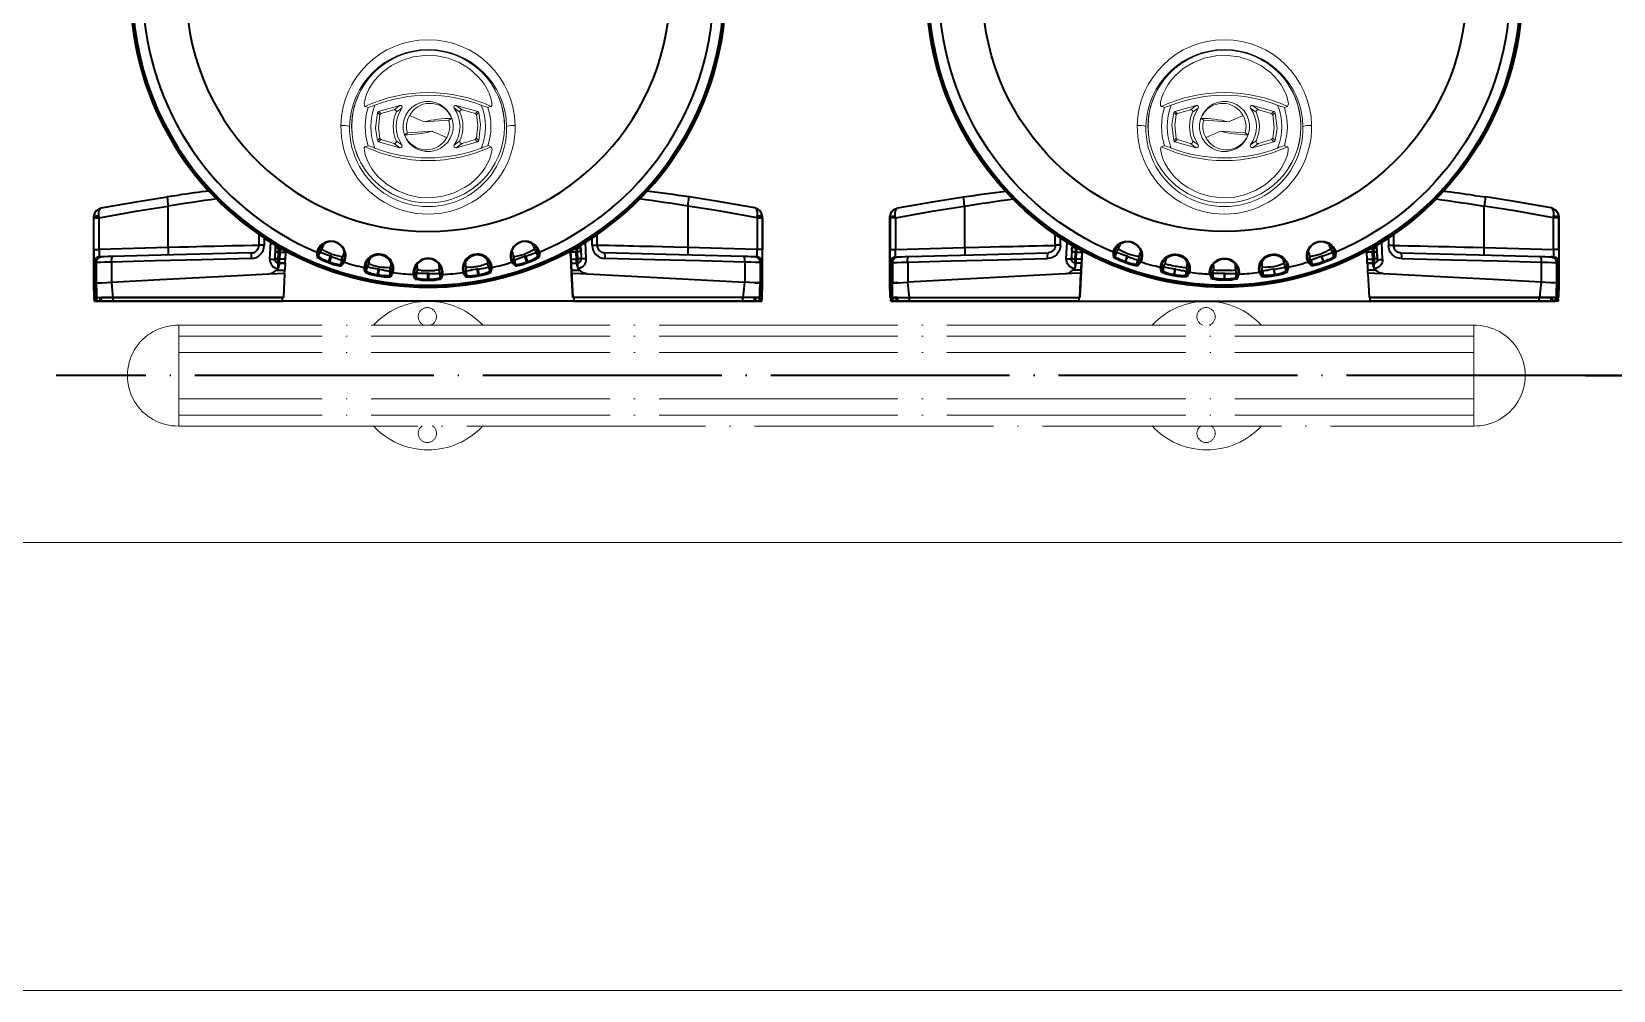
# Model space of a CAD drawing. Header units: centimetres. Extents: x 405464 to 563355, y 50011 to 66875.
# Drawn here: x 521790.5 to 521922.9, y 50734.5 to 50814.8 of the extents above; entities that cross this region are included whole.
import ezdxf

# ---------------------------------------------------------------- set-up
doc = ezdxf.new("R2010")
doc.units = ezdxf.units.CM
doc.linetypes.add('EKSEN-3', pattern=[24, 20, -2, 0, -2])
for name, color, linetype, lineweight in [('0-KRCN- KAPAMA YERLERİ MİMARİ', 3, 'Continuous', 20), ('0-KRCN-SHT-HİDROFOR', 171, 'Continuous', 35), ('0-KRCN-SHT-PROSES-BORU', 1, '0-Y_LINE', 40), ('0-yerine', 8, 'Continuous', 9)]:
    doc.layers.add(name, color=color, linetype=linetype, lineweight=lineweight)
doc.styles.add('BORU', font='AGENCYR.TTF')
doc.linetypes.add('0-Y_LINE', pattern='A,100,-0.5,["Y",BORU,S=9,R=0,X=0,Y=-4.5],-5', length=105.5)

# ---------------------------------------------------------------- blocks, each defined once
blk = doc.blocks.new('G$CE20AE63A')
at = {"layer": '0-KRCN-SHT-HİDROFOR', "color": 120, "lineweight": 20}
for p, q in [((-2.94, 20.5), (-5.18, 19.88)), ((-3.56, 20.05), (-4.93, 19.64)), ((-3.33, 19.78), (-2.74, 20.2)), ((3.33, 19.78), (2.75, 20.2)), ((5.19, 19.88), (2.95, 20.5)), ((-1.95, 19.43), (-0.41, 18.78)), ((-0.41, 18.78), (2.16, 18.95)), ((2.48, 19.15), (2.28, 19.53)), ((-5.18, 16.7), (-2.94, 16.07)), ((-4.93, 16.93), (-3.56, 16.53)), ((-3.33, 16.8), (-2.74, 16.38)), ((-2.28, 17.04), (-2.47, 17.42)), ((-2.16, 17.62), (0.42, 17.8)), ((0.42, 17.8), (0.47, 17.77)), ((0.47, 17.77), (1.95, 17.14)), ((3.33, 16.8), (2.75, 16.38)), ((2.95, 16.07), (5.19, 16.7)), ((3.56, 16.53), (4.93, 16.93))]:
    blk.add_line(p, q, dxfattribs=at)
at = {"layer": '0-KRCN-SHT-HİDROFOR'}
for p, q in [((-26.13, 11.09), (-27.3, 10.92)), ((-27.3, 10.94), (-27.3, 10.9)), ((-27.18, 5.63), (-27.18, 9.97)), ((27.19, 9.97), (27.19, 5.63)), ((27.3, 10.9), (27.3, 10.94)), ((-35, 8.8), (-35, 1.9)), ((-34.99, 5.44), (-34.99, 8.73)), ((-34.48, 9.66), (-34.19, 9.77)), ((-34.42, 5.44), (-34.42, 8.73)), ((34.49, 9.66), (34.19, 9.77)), ((34.42, 8.73), (34.42, 5.44)), ((34.99, 8.73), (34.99, 5.44)), ((35, 1.9), (35, 8.8)), ((-17.7, 6.98), (-17.7, 5.86)), ((-17.7, 6.98), (-17.7, 5.86)), ((-17.16, 6.62), (-17.16, 5.86)), ((17.16, 5.86), (17.16, 6.62)), ((17.7, 5.86), (17.7, 6.98)), ((-27.18, 5.63), (-34.42, 5.44)), ((-17.7, 5.86), (-17.7, 5.86)), ((-16.55, 4.38), (-16.46, 6.2)), ((-16.02, 4.35), (-15.94, 5.76)), ((-16.01, 4.58), (-15.97, 5.32)), ((-15.7, 4.41), (-15.66, 5.14)), ((-15.66, 5.14), (-15.48, 5.14)), ((-15.46, 5.53), (-15.63, 5.54)), ((-15.63, 5.54), (-15.63, 5.54)), ((-15.63, 5.54), (-15.46, 5.53)), ((-15.52, 4.41), (-15.48, 5.14)), ((-15.48, 5.14), (-14.89, 5.14)), ((-15.38, 5.53), (-15.46, 5.53)), ((-15.46, 5.53), (-15.46, 5.53)), ((-15.38, 5.53), (-15.46, 5.53)), ((-14.93, 4.41), (-14.89, 5.14)), ((-14.89, 5.14), (-14.89, 5.28)), ((-11.49, 5.19), (-11.31, 5.12)), ((-11.47, 4.69), (-11.31, 5.12)), ((-11.1, 5.52), (-11.11, 5.48)), ((-11.11, 5.48), (-11.11, 5.47)), ((-11.08, 5.57), (-11.1, 5.52)), ((-11.07, 5.61), (-11.08, 5.57)), ((-11.04, 5.67), (-11.07, 5.61)), ((-11.04, 5.67), (-11.02, 5.72)), ((-11, 5.76), (-11.02, 5.72)), ((-11, 5.76), (-10.97, 5.82)), ((-10.96, 5.85), (-10.97, 5.82)), ((-10.94, 5.89), (-10.96, 5.85)), ((-10.92, 5.91), (-10.94, 5.89)), ((-8.85, 4.98), (-8.86, 4.93)), ((-8.83, 5.04), (-8.85, 4.98)), ((-8.82, 5.12), (-8.83, 5.07)), ((-8.83, 5.07), (-8.83, 5.04)), ((-8.81, 5.14), (-8.82, 5.12)), ((8.82, 5.14), (8.82, 5.12)), ((8.82, 5.12), (8.83, 5.07)), ((8.83, 5.07), (8.83, 5.04)), ((8.85, 4.98), (8.83, 5.04)), ((8.85, 4.98), (8.86, 4.93)), ((10.92, 5.91), (10.94, 5.89)), ((10.94, 5.89), (10.96, 5.85)), ((10.96, 5.85), (10.98, 5.82)), ((10.98, 5.82), (11, 5.76)), ((11, 5.76), (11.02, 5.72)), ((11.02, 5.72), (11.05, 5.67)), ((11.05, 5.67), (11.07, 5.61)), ((11.07, 5.61), (11.08, 5.57)), ((11.08, 5.57), (11.1, 5.52)), ((11.1, 5.52), (11.11, 5.48)), ((11.11, 5.48), (11.11, 5.47)), ((11.5, 5.19), (11.31, 5.12)), ((11.31, 5.12), (11.47, 4.69)), ((14.9, 5.14), (14.89, 5.29)), ((14.89, 5.26), (15.14, 0.39)), ((14.93, 4.41), (14.9, 5.14)), ((15.49, 5.14), (14.9, 5.14)), ((15.39, 5.53), (15.47, 5.53)), ((15.47, 5.53), (15.39, 5.53)), ((15.58, 5.54), (15.47, 5.53)), ((15.58, 5.54), (15.47, 5.53)), ((15.47, 5.53), (15.47, 5.53)), ((15.61, 5.14), (15.49, 5.14)), ((15.52, 4.41), (15.49, 5.14)), ((15.58, 5.54), (15.58, 5.54)), ((15.61, 5.14), (15.65, 4.41)), ((15.82, 5.66), (15.82, 5.66)), ((15.97, 5.36), (16, 4.63)), ((16.55, 4.46), (16.46, 6.2)), ((34.42, 5.44), (27.19, 5.63)), ((-34.94, 4.07), (-34.94, 1.91)), ((-34.78, 4.1), (-34.78, 1.91)), ((-34.78, 4.07), (-34.78, 1.91)), ((-34.73, 4.07), (-34.73, 1.92)), ((-34.48, 4.64), (-34.52, 4.64)), ((-34.48, 4.63), (-34.36, 4.66)), ((-34.41, 4.66), (-34.41, 4.67)), ((-34.33, 4.66), (-34.41, 4.66)), ((-34.27, 4.65), (-34.32, 4.65)), ((-34.27, 4.64), (-34.16, 4.66)), ((-33.14, 4.1), (-33.14, 2)), ((-16.02, 4.35), (-16.02, 4.35)), ((-15.71, 4.02), (-15.54, 4.01)), ((-15.71, 4.02), (-15.71, 4.02)), ((-15.54, 4.01), (-15.71, 4.02)), ((-15.67, 3.5), (-15.71, 3.43)), ((-15.7, 4.41), (-15.52, 4.41)), ((-14.95, 4.01), (-15.54, 4.01)), ((-15.54, 4.01), (-15.54, 4.01)), ((-15.54, 4.01), (-15.54, 4.01)), ((-15.54, 4.01), (-14.95, 4.01)), ((-15.54, 3.98), (-15.54, 4.01)), ((-15.54, 4.01), (-15.54, 3.98)), ((-15.54, 3.98), (-15.54, 3.98)), ((-14.93, 4.41), (-15.52, 4.41)), ((-14.95, 4.01), (-14.95, 4.01)), ((-10.4, 4.17), (-10.2, 4.72)), ((-10.13, 4.69), (-10.33, 4.15)), ((-9.03, 4.29), (-9.18, 3.86)), ((-8.84, 4.22), (-9.03, 4.29)), ((-8.93, 4.73), (-8.95, 4.69)), ((-8.95, 4.69), (-8.95, 4.69)), ((-8.91, 4.78), (-8.93, 4.73)), ((-8.9, 4.82), (-8.91, 4.78)), ((-8.87, 4.88), (-8.9, 4.82)), ((-8.86, 4.93), (-8.87, 4.88)), ((-6.55, 3.61), (-6.36, 3.57)), ((-6.44, 3.12), (-6.36, 3.57)), ((-6.21, 4.05), (-6.22, 4)), ((-6.22, 4), (-6.22, 3.96)), ((-6.22, 3.96), (-6.22, 3.96)), ((-6.2, 4.1), (-6.21, 4.05)), ((-6.19, 4.16), (-6.2, 4.1)), ((-6.19, 4.16), (-6.18, 4.22)), ((-6.17, 4.26), (-6.18, 4.22)), ((-6.17, 4.26), (-6.15, 4.32)), ((-6.14, 4.35), (-6.15, 4.32)), ((-6.12, 4.4), (-6.14, 4.35)), ((-6.11, 4.42), (-6.12, 4.4)), ((-6.11, 4.42), (-6.09, 4.45)), ((-6.09, 4.45), (-5.98, 4.56)), ((-5.98, 4.56), (-5.75, 4.71)), ((-5.3, 2.8), (-5.2, 3.37)), ((-5.13, 3.36), (-5.23, 2.79)), ((-4.15, 4.43), (-3.98, 4.21)), ((-3.91, 4.07), (-3.98, 4.21)), ((-3.95, 3.6), (-3.96, 3.56)), ((-3.96, 3.56), (-3.96, 3.56)), ((-3.94, 3.65), (-3.95, 3.6)), ((-3.93, 3.7), (-3.94, 3.65)), ((-3.92, 3.76), (-3.93, 3.7)), ((-3.91, 3.82), (-3.92, 3.76)), ((-3.91, 4.07), (-3.91, 4.03)), ((-3.91, 4.03), (-3.9, 4)), ((-3.9, 3.93), (-3.91, 3.86)), ((-3.91, 3.86), (-3.91, 3.82)), ((-3.9, 4), (-3.9, 3.96)), ((-3.9, 3.96), (-3.9, 3.93)), ((-1.15, 3.62), (-1.14, 3.68)), ((-1.15, 3.62), (-1.15, 3.58)), ((-1.15, 3.52), (-1.15, 3.58)), ((-1.15, 3.52), (-1.15, 3.46)), ((-1.15, 3.46), (-1.15, 3.41)), ((-1.15, 3.41), (-1.15, 3.36)), ((-1.15, 3.36), (-1.15, 3.31)), ((-1.15, 3.31), (-1.15, 3.31)), ((-1.07, 3.28), (-1.15, 3.31)), ((-1.13, 3.71), (-1.14, 3.68)), ((-1.12, 3.79), (-1.13, 3.76)), ((-1.13, 3.76), (-1.13, 3.71)), ((1.15, 3.31), (1.07, 3.28)), ((1.12, 3.79), (1.13, 3.76)), ((1.13, 3.76), (1.14, 3.71)), ((1.14, 3.71), (1.14, 3.69)), ((1.14, 3.69), (1.15, 3.62)), ((1.15, 3.62), (1.15, 3.57)), ((1.15, 3.57), (1.16, 3.52)), ((1.16, 3.41), (1.15, 3.36)), ((1.15, 3.36), (1.15, 3.31)), ((1.15, 3.31), (1.15, 3.31)), ((1.16, 3.52), (1.16, 3.46)), ((1.16, 3.46), (1.16, 3.41)), ((3.91, 4.03), (3.92, 4.07)), ((3.91, 4.03), (3.91, 4)), ((3.91, 4), (3.91, 3.96)), ((3.91, 3.96), (3.91, 3.93)), ((3.91, 3.86), (3.91, 3.93)), ((3.91, 3.86), (3.91, 3.82)), ((3.92, 3.76), (3.91, 3.82)), ((3.92, 4.07), (3.98, 4.21)), ((3.92, 3.76), (3.93, 3.7)), ((3.93, 3.7), (3.94, 3.65)), ((3.94, 3.65), (3.95, 3.6)), ((3.95, 3.6), (3.96, 3.56)), ((3.96, 3.56), (3.96, 3.56)), ((4.04, 3.54), (3.96, 3.56)), ((3.98, 4.21), (4.15, 4.43)), ((5.23, 2.79), (5.13, 3.36)), ((5.2, 3.37), (5.3, 2.8)), ((5.75, 4.71), (5.98, 4.56)), ((6.09, 4.45), (5.98, 4.56)), ((6.09, 4.45), (6.12, 4.42)), ((6.12, 4.42), (6.13, 4.4)), ((6.13, 4.4), (6.14, 4.35)), ((6.14, 4.35), (6.15, 4.32)), ((6.15, 4.32), (6.17, 4.26)), ((6.22, 3.96), (6.16, 3.91)), ((6.17, 4.26), (6.18, 4.22)), ((6.18, 4.22), (6.2, 4.16)), ((6.2, 4.16), (6.21, 4.1)), ((6.21, 4.1), (6.21, 4.05)), ((6.21, 4.05), (6.22, 4)), ((6.22, 4), (6.22, 3.96)), ((6.22, 3.96), (6.22, 3.96)), ((6.55, 3.61), (6.36, 3.57)), ((6.36, 3.57), (6.44, 3.12)), ((8.84, 4.22), (9.03, 4.29)), ((8.88, 4.88), (8.86, 4.93)), ((8.88, 4.88), (8.9, 4.82)), ((8.9, 4.82), (8.92, 4.78)), ((8.92, 4.78), (8.94, 4.73)), ((8.94, 4.73), (8.95, 4.69)), ((8.95, 4.69), (8.95, 4.69)), ((9.19, 3.86), (9.03, 4.29)), ((10.33, 4.15), (10.14, 4.69)), ((10.2, 4.72), (10.4, 4.17)), ((14.93, 4.41), (15.52, 4.41)), ((14.95, 4.01), (14.95, 4.01)), ((14.95, 4.01), (15.54, 4.01)), ((14.95, 4.01), (15.54, 4.01)), ((15.65, 4.41), (15.52, 4.41)), ((15.66, 4.02), (15.54, 4.01)), ((15.54, 4.01), (15.66, 4.02)), ((15.54, 4.01), (15.54, 4.01)), ((15.54, 4.01), (15.55, 3.98)), ((15.66, 4.02), (15.66, 4.02)), ((15.9, 4.14), (15.9, 4.14)), ((16.01, 4.43), (16.01, 4.58)), ((33.14, 4.1), (33.14, 2)), ((34.32, 4.65), (34.27, 4.65)), ((34.41, 4.65), (34.33, 4.66)), ((34.42, 4.67), (34.41, 4.65)), ((34.52, 4.64), (34.48, 4.64)), ((34.73, 4.07), (34.78, 4.07)), ((34.74, 4.07), (34.74, 1.92)), ((34.78, 1.91), (34.78, 4.1)), ((34.78, 4.07), (34.78, 1.91)), ((34.94, 4.07), (34.94, 1.91)), ((-35, 1.9), (-34.96, 0.39)), ((-34.96, 1.9), (-34.94, 1.91)), ((-34.94, 1.91), (-34.78, 1.91)), ((-34.94, 1.91), (-34.94, 1.91)), ((-34.78, 1.91), (-34.72, 0)), ((-34.78, 1.91), (-34.78, 1.91)), ((-34.73, 1.92), (-34.73, 1.92)), ((-34.14, 1.95), (-34.13, 1.95)), ((-34.13, 1.95), (-34.13, 1.95)), ((-33.14, 2), (-33.14, 2)), ((-33.14, 2), (-33.14, 2)), ((-15.01, 2.95), (-15.14, 0.39)), ((-15.01, 2.95), (-14.99, 3.25)), ((-3.97, 3.15), (-4.04, 2.7)), ((-3.77, 3.12), (-3.97, 3.15)), ((-1.41, 2.91), (-1.21, 2.91)), ((-1.21, 2.45), (-1.21, 2.91)), ((-0.03, 2.33), (-0.03, 2.91)), ((0.04, 2.91), (0.04, 2.33)), ((1.41, 2.91), (1.22, 2.91)), ((1.22, 2.91), (1.22, 2.45)), ((3.77, 3.12), (3.97, 3.15)), ((4.05, 2.7), (3.97, 3.15)), ((15.01, 2.95), (14.99, 3.25)), ((15.14, 0.39), (15.01, 2.95)), ((16.66, 2.86), (16.66, 2.86)), ((33.14, 2), (33.14, 2)), ((34.14, 1.95), (34.14, 1.95)), ((34.14, 1.95), (34.14, 1.95)), ((34.72, 0), (34.78, 1.91)), ((34.74, 1.92), (34.74, 1.92)), ((34.78, 1.91), (34.78, 1.91)), ((34.94, 1.91), (34.94, 1.91)), ((34.96, 0.39), (35, 1.9)), ((-34.91, 0), (-34.52, 0)), ((-34.68, 0), (-34.71, 0)), ((-34.66, 0), (-34.31, 0)), ((-34.58, 0), (-34.58, -0.05)), ((-34.57, 0.39), (-34.17, 0.39)), ((-34.52, 0), (-34.54, 0)), ((-34.52, 0), (-34.52, 0)), ((-34.31, 0.22), (-34.31, -0.05)), ((-34.31, 0), (-34.31, 0)), ((-34.31, 0), (-34.31, 0)), ((-34.17, 0), (-34.17, 0.39)), ((-33.55, 0), (-33.4, 0)), ((-33.31, 0), (-33.2, 0)), ((-28.24, 0), (-33.18, 0)), ((-33.01, 0), (-28.24, 0)), ((-32.94, 0), (-32.94, 0.39)), ((-32.46, 0), (-32.07, 0)), ((-32.07, 0), (-32.07, 0)), ((-31.51, 0), (-31.5, -0.01)), ((-31.42, 0), (-31.03, 0)), ((-31.03, 0), (-30.97, 0)), ((-31.03, 0), (-31.03, 0)), ((-30.64, 0), (-25.49, 0)), ((-25.49, 0), (-29.81, 0)), ((-28.24, 0), (-28.24, 0)), ((-15.25, 0.39), (-15.14, 0.39)), ((-15.25, 0), (-15.25, 0.39)), ((15.25, 0), (-15.25, 0)), ((-15.14, 0.39), (-15.14, 0.39)), ((15.14, 0.39), (15.14, 0.39)), ((15.14, 0.39), (15.25, 0.39)), ((15.25, 0.39), (15.25, 0)), ((28.24, 0), (33.01, 0)), ((33.18, 0), (28.24, 0)), ((31.5, -0.01), (31.51, 0)), ((32.94, 0), (32.94, 0.39)), ((34.17, 0.39), (34.57, 0.39)), ((34.17, 0), (34.17, 0.39)), ((34.31, -0.05), (34.31, 0.22)), ((34.31, 0), (34.31, 0)), ((34.31, 0), (34.31, 0)), ((34.31, 0), (34.66, 0)), ((34.91, 0), (34.52, 0)), ((34.52, 0), (34.52, 0)), ((34.58, -0.05), (34.58, 0)), ((34.71, 0), (34.68, 0)), ((25.49, 0), (30.64, 0)), ((29.81, 0), (25.49, 0)), ((30.97, 0), (31.03, 0)), ((31.42, 0), (31.03, 0)), ((31.03, 0), (31.03, 0)), ((32.07, 0), (32.07, 0)), ((32.46, 0), (32.07, 0)), ((33.2, 0), (33.31, 0)), ((33.4, 0), (33.55, 0))]:
    blk.add_line(p, q, dxfattribs=at)
at = {"layer": '0-KRCN-SHT-HİDROFOR', "color": 120, "lineweight": 20}
for points in [[(6.39, 21.78), (6.18, 22.22), (5.9, 22.69), (5.57, 23.14), (5.18, 23.58), (4.31, 24.35), (3.25, 24.99), (2.12, 25.44), (0.9, 25.69), (-0.33, 25.74), (-1.55, 25.58), (-2.74, 25.22), (-3.82, 24.67), (-4.81, 23.94), (-5.23, 23.53), (-5.59, 23.12), (-5.92, 22.65), (-6.19, 22.2), (-6.41, 21.74), (-6.56, 21.33), (-6.69, 20.66), (-6.61, 20.39)], [(6.39, 21.78), (6.58, 21.25), (6.68, 20.81), (6.68, 20.51), (6.61, 20.39)], [(-6.27, 20.29), (-6.46, 20.35), (-6.61, 20.39)], [(-4.93, 19.64), (-5.07, 19.77), (-5.18, 19.88)], [(-3.56, 20.05), (-3.23, 20.3), (-2.94, 20.5)], [(3.56, 20.05), (3.23, 20.3), (2.95, 20.5)], [(3.56, 20.05), (4.33, 19.84), (4.93, 19.64)], [(4.93, 19.64), (5.07, 19.77), (5.19, 19.88)], [(6.61, 20.39), (6.42, 20.34), (6.27, 20.29)], [(-5.31, 19.74), (-5.5, 18.11), (-5.31, 16.83)], [(-5.05, 19.5), (-5.2, 19.64), (-5.31, 19.74)], [(-5.05, 19.5), (-5.19, 18.14), (-5.05, 17.07)], [(2.16, 18.95), (2.34, 19.06), (2.48, 19.15)], [(5.06, 19.5), (5.2, 19.64), (5.31, 19.74)], [(5.06, 17.07), (5.2, 18.43), (5.06, 19.5)], [(5.31, 16.83), (5.5, 18.46), (5.31, 19.74)], [(-5.05, 17.07), (-5.2, 16.94), (-5.31, 16.83)], [(-4.93, 16.93), (-5.07, 16.8), (-5.18, 16.7)], [(-2.47, 17.42), (-2.3, 17.54), (-2.16, 17.62)], [(4.93, 16.93), (5.07, 16.8), (5.19, 16.7)], [(5.06, 17.07), (5.2, 16.94), (5.31, 16.83)], [(-6.61, 16.18), (-6.68, 16.06), (-6.67, 15.77), (-6.58, 15.34), (-6.39, 14.8)], [(-6.61, 16.18), (-6.42, 16.24), (-6.27, 16.29)], [(-6.39, 14.8), (-6.18, 14.35), (-5.89, 13.88), (-5.57, 13.44), (-5.18, 12.99), (-4.28, 12.21), (-3.25, 11.59), (-2.11, 11.14), (-0.9, 10.88), (0.33, 10.84), (1.56, 10.99), (2.74, 11.36), (3.82, 11.9), (4.33, 12.24), (4.79, 12.61), (5.22, 13.03), (5.59, 13.46), (5.93, 13.93), (6.19, 14.38), (6.41, 14.84), (6.56, 15.25), (6.69, 15.91), (6.61, 16.18)], [(-3.56, 16.53), (-3.23, 16.27), (-2.94, 16.07)], [(3.56, 16.53), (3.23, 16.27), (2.95, 16.07)], [(6.27, 16.29), (6.46, 16.23), (6.61, 16.18)]]:
    blk.add_lwpolyline(points, dxfattribs=at)
at = {"layer": '0-KRCN-SHT-HİDROFOR'}
for points in [[(-34.42, 8.73), (-30.37, 9.46), (-27.18, 9.97)], [(-34.19, 9.77), (-30.34, 10.46), (-27.3, 10.94)], [(34.42, 8.73), (30.38, 9.46), (27.19, 9.97)], [(34.19, 9.77), (30.34, 10.45), (27.3, 10.94)], [(-34.41, 9.68), (-34.82, 9.36), (-35, 8.8)], [(-34.99, 8.73), (-34.99, 8.77), (-34.99, 8.8)], [(-34.99, 8.73), (-34.95, 8.73), (-34.82, 8.73), (-34.64, 8.73), (-34.42, 8.73)], [(-34.44, 8.91), (-34.45, 9.09), (-34.45, 9.26), (-34.4, 9.53), (-34.31, 9.7), (-34.19, 9.77)], [(-34.42, 8.73), (-34.43, 8.83), (-34.44, 8.91)], [(34.44, 8.91), (34.46, 9.09), (34.45, 9.26), (34.4, 9.53), (34.31, 9.69), (34.19, 9.77)], [(35, 8.8), (34.83, 9.36), (34.42, 9.67)], [(34.42, 8.73), (34.43, 8.83), (34.44, 8.91)], [(34.42, 8.73), (34.64, 8.73), (34.83, 8.73), (34.95, 8.73), (34.99, 8.73)], [(34.99, 8.73), (34.99, 8.77), (34.99, 8.8)], [(-34.99, 5.44), (-34.95, 5.44), (-34.82, 5.44), (-34.64, 5.44), (-34.42, 5.44)], [(-18.46, 5.07), (-26.65, 4.86), (-33.04, 4.69)], [(-17.7, 5.86), (-17.86, 5.85), (-18.38, 5.84), (-19.24, 5.82), (-20.46, 5.79), (-21.33, 5.77), (-22.35, 5.75), (-23.53, 5.72), (-24.22, 5.7), (-25.06, 5.68), (-26.05, 5.66), (-27.18, 5.63)], [(-17.7, 5.86), (-17.77, 5.53), (-17.94, 5.3)], [(-17.16, 5.86), (-17.37, 5.86), (-17.54, 5.86), (-17.66, 5.86), (-17.7, 5.86)], [(-16.08, 5.94), (-15.97, 5.8), (-15.89, 5.69)], [(-15.97, 5.32), (-15.95, 5.57), (-15.95, 5.7)], [(-15.97, 5.32), (-15.95, 5.25), (-15.88, 5.2), (-15.78, 5.16), (-15.66, 5.14)], [(-15.89, 5.69), (-15.9, 5.69), (-15.9, 5.7)], [(-15.66, 5.14), (-15.65, 5.31), (-15.64, 5.43), (-15.63, 5.51), (-15.63, 5.54)], [(-15.46, 5.53), (-15.46, 5.51), (-15.47, 5.43), (-15.47, 5.31), (-15.48, 5.14)], [(-11.65, 5.12), (-11.65, 5.14), (-11.65, 5.15)], [(-11.65, 5.12), (-11.63, 4.84), (-11.62, 4.62)], [(-11.49, 5.19), (-11.49, 5.2), (-11.5, 5.22)], [(-11.47, 4.69), (-11.48, 4.97), (-11.49, 5.19)], [(-10.2, 4.72), (-10.41, 4.79), (-10.62, 4.87), (-10.81, 4.94), (-10.97, 5), (-11.11, 5.05), (-11.21, 5.09), (-11.28, 5.11), (-11.31, 5.12)], [(10.2, 4.72), (10.41, 4.79), (10.62, 4.87), (10.81, 4.94), (10.97, 5), (11.11, 5.05), (11.22, 5.09), (11.28, 5.11), (11.31, 5.12)], [(11.5, 5.19), (11.48, 4.91), (11.47, 4.69)], [(11.5, 5.22), (11.5, 5.2), (11.5, 5.19)], [(11.65, 5.12), (11.64, 4.84), (11.62, 4.62)], [(11.65, 5.15), (11.65, 5.13), (11.65, 5.12)], [(15.47, 5.53), (15.47, 5.51), (15.47, 5.43), (15.48, 5.31), (15.49, 5.14)], [(15.58, 5.54), (15.58, 5.52), (15.59, 5.44), (15.6, 5.31), (15.61, 5.14)], [(15.97, 5.36), (15.94, 5.29), (15.87, 5.22), (15.75, 5.17), (15.61, 5.14)], [(15.88, 5.73), (15.94, 5.82), (15.99, 5.88)], [(15.94, 5.77), (15.95, 5.76), (15.97, 5.36)], [(17.16, 5.86), (17.37, 5.86), (17.54, 5.86), (17.66, 5.86), (17.7, 5.86)], [(17.88, 5.85), (17.88, 5.85), (17.7, 5.86)], [(27.19, 5.63), (25.71, 5.67), (24.49, 5.69), (23.53, 5.72), (22.8, 5.74), (22.13, 5.75), (21.52, 5.77), (20.96, 5.78), (20.46, 5.79), (19.62, 5.81), (18.94, 5.83), (18.41, 5.84), (17.88, 5.85)], [(33.04, 4.69), (24.9, 4.9), (18.46, 5.07)], [(34.99, 5.44), (34.95, 5.44), (34.83, 5.44), (34.64, 5.44), (34.42, 5.44)], [(-34.94, 4.07), (-34.97, 4.07), (-34.98, 4.07)], [(-34.78, 4.07), (-34.82, 4.07), (-34.94, 4.07)], [(-34.73, 4.07), (-34.76, 4.07), (-34.78, 4.07)], [(-33.14, 4.1), (-33.81, 4.09), (-34.26, 4.08), (-34.61, 4.07), (-34.73, 4.07)], [(-34.36, 4.66), (-34.39, 4.66), (-34.41, 4.66)], [(-34.16, 4.66), (-34.31, 4.66), (-34.36, 4.66)], [(-34.16, 4.66), (-34.19, 4.66), (-34.2, 4.66)], [(-33.04, 4.69), (-33.52, 4.68), (-33.9, 4.67), (-34.09, 4.66), (-34.16, 4.66)], [(-18.51, 4.48), (-23.71, 4.35), (-28.59, 4.22), (-33.14, 4.1)], [(-16.02, 4.35), (-16.02, 4.37), (-16.01, 4.43), (-16.01, 4.58)], [(-16.01, 4.58), (-15.98, 4.52), (-15.92, 4.47), (-15.82, 4.43), (-15.7, 4.41)], [(-15.71, 3.43), (-15.89, 3.21), (-15.89, 3.21)], [(-15.71, 4.02), (-15.71, 4.04), (-15.71, 4.12), (-15.7, 4.25), (-15.7, 4.41)], [(-15.54, 4.01), (-15.54, 4.04), (-15.54, 4.12), (-15.53, 4.24), (-15.52, 4.41)], [(-14.95, 4.01), (-14.96, 3.94), (-14.97, 3.74), (-14.98, 3.51), (-14.99, 3.25)], [(-14.95, 4.01), (-14.95, 4.05), (-14.95, 4.14), (-14.93, 4.41)], [(-10.44, 4.06), (-10.43, 4.07), (-10.43, 4.1), (-10.41, 4.13), (-10.4, 4.17)], [(-10.33, 4.15), (-10.35, 4.11), (-10.36, 4.07), (-10.37, 4.05), (-10.37, 4.04)], [(-10.13, 4.69), (-9.92, 4.61), (-9.72, 4.54), (-9.53, 4.47), (-9.36, 4.41), (-9.22, 4.36), (-9.12, 4.32), (-9.05, 4.3), (-9.03, 4.29)], [(-8.84, 4.22), (-9.03, 4.02), (-9.18, 3.86)], [(-9.11, 3.7), (-8.92, 3.91), (-8.76, 4.07)], [(-8.82, 4.24), (-8.83, 4.23), (-8.84, 4.22)], [(-8.74, 4.09), (-8.76, 4.08), (-8.76, 4.07)], [(-6.69, 3.51), (-6.7, 3.53), (-6.7, 3.54)], [(-6.58, 3.03), (-6.64, 3.3), (-6.69, 3.51)], [(-6.55, 3.61), (-6.56, 3.62), (-6.56, 3.64)], [(-6.44, 3.12), (-6.5, 3.39), (-6.55, 3.61)], [(-5.2, 3.37), (-5.42, 3.41), (-5.63, 3.45), (-5.83, 3.48), (-6.01, 3.51), (-6.15, 3.54), (-6.26, 3.56), (-6.33, 3.57), (-6.36, 3.57)], [(-5.13, 3.36), (-4.9, 3.32), (-4.69, 3.28), (-4.49, 3.24), (-4.32, 3.21), (-4.17, 3.19), (-4.06, 3.17), (-3.99, 3.16), (-3.97, 3.15)], [(5.13, 3.36), (4.91, 3.32), (4.69, 3.28), (4.49, 3.24), (4.32, 3.21), (4.18, 3.19), (4.07, 3.17), (4, 3.16), (3.97, 3.15)], [(4.41, 3.56), (4.15, 3.54), (4.04, 3.54)], [(5.2, 3.37), (5.42, 3.41), (5.64, 3.45), (5.83, 3.48), (6.01, 3.51), (6.15, 3.54), (6.26, 3.56), (6.33, 3.57), (6.36, 3.57)], [(6.16, 3.91), (5.94, 3.84), (5.81, 3.81)], [(6.55, 3.61), (6.49, 3.34), (6.44, 3.12)], [(6.56, 3.64), (6.56, 3.62), (6.55, 3.61)], [(6.58, 3.03), (6.65, 3.3), (6.7, 3.51)], [(6.7, 3.54), (6.7, 3.53), (6.7, 3.51)], [(8.77, 4.07), (8.76, 4.08), (8.75, 4.09)], [(9.11, 3.7), (8.92, 3.91), (8.77, 4.07)], [(8.84, 4.22), (8.83, 4.23), (8.82, 4.24)], [(9.19, 3.86), (8.99, 4.06), (8.84, 4.22)], [(10.14, 4.69), (9.92, 4.61), (9.72, 4.54), (9.53, 4.47), (9.36, 4.41), (9.23, 4.36), (9.12, 4.32), (9.06, 4.3), (9.03, 4.29)], [(10.37, 4.04), (10.37, 4.05), (10.36, 4.07), (10.35, 4.11), (10.33, 4.15)], [(10.4, 4.17), (10.41, 4.13), (10.43, 4.1), (10.44, 4.07), (10.44, 4.06)], [(14.93, 4.41), (14.94, 4.23), (14.95, 4.09), (14.95, 4.01)], [(14.99, 3.25), (14.98, 3.57), (14.96, 3.84), (14.96, 3.97), (14.95, 4.01)], [(15.54, 4.01), (15.54, 4.04), (15.54, 4.12), (15.53, 4.24), (15.52, 4.41)], [(16, 4.63), (15.98, 4.55), (15.91, 4.49), (15.79, 4.44), (15.65, 4.41)], [(15.65, 4.41), (15.65, 4.25), (15.65, 4.13), (15.66, 4.05), (15.66, 4.02)], [(15.9, 4.14), (15.8, 4.06), (15.66, 4.02)], [(15.66, 4.02), (15.8, 4.06), (15.9, 4.14)], [(15.96, 4.22), (15.92, 4.16), (15.9, 4.14)], [(15.97, 4.25), (16, 4.29), (16.01, 4.43)], [(16, 4.63), (16.01, 4.54), (16.01, 4.47), (16.01, 4.43)], [(33.14, 4.1), (28.59, 4.22), (23.71, 4.35), (18.51, 4.48)], [(34.16, 4.66), (34.05, 4.66), (33.76, 4.67), (33.43, 4.68), (33.04, 4.69)], [(34.74, 4.07), (34.61, 4.07), (34.27, 4.08), (33.81, 4.09), (33.14, 4.1)], [(34.21, 4.66), (34.18, 4.66), (34.16, 4.66)], [(34.37, 4.66), (34.27, 4.66), (34.22, 4.66)], [(34.41, 4.65), (34.39, 4.66), (34.37, 4.66)], [(34.78, 4.07), (34.76, 4.07), (34.74, 4.07)], [(34.94, 4.07), (34.83, 4.07), (34.78, 4.07)], [(34.98, 4.06), (34.96, 4.07), (34.94, 4.07)], [(-34.89, 0), (-34.92, 1.07), (-34.94, 1.91)], [(-34.94, 1.91), (-34.9, 1.91), (-34.79, 1.91), (-34.78, 1.91)], [(-34.78, 1.91), (-34.75, 1.92), (-34.73, 1.92)], [(-34.78, 1.91), (-34.75, 0.84), (-34.72, 0)], [(-34.73, 1.92), (-34.58, 1.93), (-34.14, 1.95)], [(-34.73, 1.92), (-34.57, 1.93), (-34.14, 1.95)], [(-34.73, 1.92), (-34.71, 0.87), (-34.69, 0)], [(-34.13, 1.95), (-33.61, 1.98), (-33.14, 2)], [(-33.14, 2), (-28.07, 2.27), (-22.58, 2.55), (-16.66, 2.86)], [(-33.14, 2), (-33.04, 1.11), (-32.97, 0.39)], [(-16.66, 2.86), (-16.23, 2.97), (-15.85, 3.25)], [(-16.66, 2.86), (-15.74, 2.91), (-15.01, 2.95)], [(-15.85, 3.25), (-15.37, 3.25), (-14.99, 3.25)], [(-5.32, 2.69), (-5.32, 2.7), (-5.31, 2.72), (-5.3, 2.76), (-5.3, 2.8)], [(-5.23, 2.79), (-5.23, 2.75), (-5.24, 2.71), (-5.25, 2.68), (-5.25, 2.67)], [(-3.77, 3.12), (-3.92, 2.88), (-4.04, 2.7)], [(-3.67, 2.98), (-3.82, 2.75), (-3.94, 2.56)], [(-3.76, 3.14), (-3.76, 3.13), (-3.77, 3.12)], [(-3.65, 3.01), (-3.66, 2.99), (-3.67, 2.98)], [(-1.55, 2.82), (-1.54, 2.81), (-1.53, 2.79)], [(-1.34, 2.33), (-1.45, 2.59), (-1.53, 2.79)], [(-1.42, 2.94), (-1.42, 2.92), (-1.41, 2.91)], [(-1.41, 2.91), (-1.3, 2.65), (-1.21, 2.45)], [(-0.03, 2.91), (-0.26, 2.91), (-0.48, 2.91), (-0.68, 2.91), (-0.86, 2.91), (-1, 2.91), (-1.11, 2.91), (-1.18, 2.91), (-1.21, 2.91)], [(-0.71, 3.24), (-0.96, 3.26), (-1.07, 3.28)], [(-0.03, 2.33), (-0.03, 2.29), (-0.03, 2.25), (-0.03, 2.23), (-0.03, 2.22)], [(0.04, 2.91), (0.26, 2.91), (0.48, 2.91), (0.68, 2.91), (0.86, 2.91), (1, 2.91), (1.12, 2.91), (1.19, 2.91), (1.22, 2.91)], [(0.04, 2.22), (0.04, 2.23), (0.04, 2.25), (0.04, 2.29), (0.04, 2.33)], [(1.07, 3.28), (0.85, 3.25), (0.71, 3.24)], [(1.22, 2.45), (1.33, 2.71), (1.41, 2.91)], [(1.54, 2.79), (1.43, 2.54), (1.34, 2.33)], [(1.41, 2.91), (1.42, 2.93), (1.42, 2.94)], [(1.54, 2.79), (1.54, 2.81), (1.55, 2.82)], [(3.67, 2.98), (3.66, 3), (3.66, 3.01)], [(3.67, 2.98), (3.83, 2.75), (3.95, 2.56)], [(3.77, 3.12), (3.76, 3.13), (3.76, 3.14)], [(4.05, 2.7), (3.89, 2.93), (3.77, 3.12)], [(5.25, 2.67), (5.25, 2.68), (5.24, 2.71), (5.24, 2.75), (5.23, 2.79)], [(5.3, 2.8), (5.31, 2.76), (5.31, 2.72), (5.32, 2.7), (5.32, 2.69)], [(14.99, 3.25), (15.48, 3.25), (15.85, 3.25)], [(15.01, 2.95), (15.93, 2.9), (16.66, 2.86)], [(16.66, 2.86), (16.23, 2.97), (15.85, 3.25)], [(16.66, 2.86), (25.92, 2.38), (33.14, 2)], [(32.97, 0.39), (33.07, 1.29), (33.14, 2)], [(34.14, 1.95), (33.62, 1.97), (33.14, 2)], [(34.14, 1.95), (34.58, 1.92), (34.74, 1.92)], [(34.74, 1.92), (34.57, 1.92), (34.14, 1.95)], [(34.69, 0), (34.72, 1.07), (34.74, 1.92)], [(34.72, 0), (34.76, 1.07), (34.78, 1.91)], [(34.74, 1.92), (34.76, 1.91), (34.78, 1.91)], [(34.94, 1.91), (34.9, 1.91), (34.79, 1.91), (34.78, 1.91)], [(34.94, 1.91), (34.9, 1.91), (34.79, 1.91), (34.78, 1.91)], [(34.94, 1.91), (34.91, 0.84), (34.89, 0)], [(-34.96, 0.39), (-34.96, 0.39), (-34.92, 0.39)], [(-34.89, 0), (-34.9, 0), (-34.91, 0)], [(-34.89, 0), (-34.72, 0), (-34.27, 0), (-33.76, 0), (-33.18, 0)], [(-34.69, 0), (-34.71, 0), (-34.72, 0)], [(-34.69, 0), (-34.68, 0), (-34.66, 0)], [(-34.66, 0), (-34.66, 0.14), (-34.65, 0.25), (-34.64, 0.31), (-34.63, 0.35), (-34.6, 0.38), (-34.57, 0.39)], [(-33.55, 0), (-33.77, 0), (-33.97, 0), (-34.14, 0), (-34.3, 0), (-34.43, 0), (-34.55, 0), (-34.58, 0)], [(-34.57, 0.39), (-34.28, 0.39), (-33.85, 0.39), (-32.97, 0.39)], [(-34.54, 0), (-34.57, 0), (-34.57, 0), (-34.57, 0), (-34.56, 0), (-34.55, 0), (-34.54, 0), (-34.53, 0)], [(-34.31, 0.2), (-34.3, 0.28), (-34.29, 0.34), (-34.24, 0.38), (-34.17, 0.39)], [(-33.01, 0), (-33.76, 0), (-34.31, 0)], [(-34.17, 0), (-34.24, 0), (-34.28, 0), (-34.31, 0)], [(-32.94, 0.39), (-33.13, 0.39), (-33.33, 0.39), (-33.51, 0.39), (-33.67, 0.39), (-33.83, 0.39), (-33.96, 0.39), (-34.08, 0.39), (-34.17, 0.39)], [(-34.17, 0), (-34.08, 0), (-33.96, 0), (-33.83, 0), (-33.67, 0), (-33.51, 0), (-33.33, 0), (-33.13, 0), (-32.94, 0)], [(-33.4, 0), (-33.39, 0), (-33.38, 0), (-33.36, 0), (-33.35, 0), (-33.34, 0), (-33.33, 0), (-33.32, 0), (-33.31, 0)], [(-32.14, 0), (-32.29, 0), (-32.44, 0), (-32.58, 0), (-32.71, 0), (-32.84, 0), (-32.97, 0), (-33.09, 0), (-33.2, 0)], [(-32.97, 0.39), (-28, 0.39), (-23.01, 0.39), (-15.14, 0.39)], [(-15.25, 0.39), (-17.47, 0.39), (-19.69, 0.39), (-21.91, 0.39), (-24.12, 0.39), (-26.33, 0.39), (-28.54, 0.39), (-30.74, 0.39), (-32.94, 0.39)], [(-32.94, 0), (-30.74, 0), (-28.54, 0), (-26.33, 0), (-24.12, 0), (-21.91, 0), (-19.69, 0), (-17.47, 0), (-15.25, 0)], [(-32.46, 0), (-32.39, 0), (-32.34, 0)], [(-30.64, 0), (-31.33, 0), (-31.9, 0), (-32.2, 0), (-32.34, 0)], [(-32.14, 0), (-32.1, 0), (-32.07, 0)], [(-31.51, 0), (-31.46, 0), (-31.42, 0)], [(-31.46, 0), (-31.41, 0), (-30.97, 0), (-30.43, 0), (-29.81, 0)], [(-30.87, 0), (-30.88, 0), (-30.9, 0), (-30.91, 0), (-30.92, 0), (-30.93, 0), (-30.94, 0), (-30.95, 0), (-30.97, 0)], [(-29.47, 0), (-29.73, 0), (-29.98, 0), (-30.21, 0), (-30.42, 0), (-30.59, 0), (-30.72, 0), (-30.82, 0), (-30.87, 0)], [(0, 0), (-3.7, 0), (-7.4, 0), (-11.09, 0), (-14.78, 0), (-18.47, 0), (-22.14, 0), (-25.81, 0), (-29.47, 0)], [(-28.24, 0), (-27.45, 0), (-26.79, 0), (-26.34, 0), (-26.19, 0), (-26.34, 0), (-26.79, 0), (-27.45, 0), (-28.24, 0)], [(-25.49, 0), (-24.7, 0), (-24.03, 0), (-23.59, 0), (-23.43, 0), (-23.59, 0), (-24.03, 0), (-24.7, 0), (-25.49, 0)], [(29.47, 0), (25.81, 0), (22.14, 0), (18.47, 0), (14.78, 0), (11.09, 0), (7.4, 0), (3.7, 0), (0, 0)], [(32.97, 0.39), (28, 0.39), (23.02, 0.39), (15.14, 0.39)], [(32.94, 0.39), (30.74, 0.39), (28.54, 0.39), (26.33, 0.39), (24.12, 0.39), (21.91, 0.39), (19.69, 0.39), (17.47, 0.39), (15.25, 0.39)], [(15.25, 0), (17.47, 0), (19.69, 0), (21.91, 0), (24.12, 0), (26.33, 0), (28.54, 0), (30.74, 0), (32.94, 0)], [(28.24, 0), (27.45, 0), (26.79, 0), (26.34, 0), (26.19, 0), (26.34, 0), (26.79, 0), (27.45, 0), (28.24, 0)], [(34.17, 0.39), (34.08, 0.39), (33.96, 0.39), (33.83, 0.39), (33.68, 0.39), (33.51, 0.39), (33.33, 0.39), (33.14, 0.39), (32.94, 0.39)], [(32.94, 0), (33.14, 0), (33.33, 0), (33.51, 0), (33.68, 0), (33.83, 0), (33.96, 0), (34.08, 0), (34.17, 0)], [(34.57, 0.39), (34.28, 0.39), (33.85, 0.39), (32.97, 0.39)], [(34.31, 0), (34.12, 0), (33.6, 0), (33.01, 0)], [(33.18, 0), (33.91, 0), (34.5, 0), (34.79, 0), (34.89, 0)], [(34.58, 0), (34.55, 0), (34.44, 0), (34.3, 0), (34.15, 0), (33.97, 0), (33.77, 0), (33.55, 0)], [(34.31, 0.2), (34.31, 0.28), (34.29, 0.34), (34.24, 0.38), (34.17, 0.39)], [(34.31, 0), (34.29, 0), (34.24, 0), (34.17, 0)], [(34.54, 0), (34.54, 0), (34.52, 0)], [(34.53, 0), (34.54, 0), (34.56, 0), (34.57, 0), (34.58, 0), (34.58, 0), (34.54, 0)], [(34.57, 0.39), (34.6, 0.38), (34.63, 0.35), (34.64, 0.31), (34.65, 0.25), (34.66, 0.14), (34.66, 0)], [(34.66, 0), (34.68, 0), (34.69, 0)], [(34.72, 0), (34.71, 0), (34.69, 0)], [(34.91, 0), (34.9, 0), (34.89, 0)], [(34.96, 0.39), (34.96, 0.39), (34.93, 0.39)], [(25.49, 0), (24.7, 0), (24.03, 0), (23.59, 0), (23.43, 0), (23.59, 0), (24.03, 0), (24.7, 0), (25.49, 0)], [(30.87, 0), (30.82, 0), (30.72, 0), (30.59, 0), (30.42, 0), (30.21, 0), (29.98, 0), (29.73, 0), (29.47, 0)], [(29.81, 0), (30.59, 0), (31.2, 0), (31.47, 0), (31.48, 0)], [(32.34, 0), (32.17, 0), (31.79, 0), (31.26, 0), (30.64, 0)], [(30.97, 0), (30.95, 0), (30.94, 0), (30.93, 0), (30.92, 0), (30.91, 0), (30.9, 0), (30.88, 0), (30.87, 0)], [(31.42, 0), (31.47, 0), (31.51, 0)], [(32.07, 0), (32.11, 0), (32.14, 0)], [(33.2, 0), (33.09, 0), (32.97, 0), (32.84, 0), (32.71, 0), (32.58, 0), (32.44, 0), (32.29, 0), (32.14, 0)], [(32.34, 0), (32.41, 0), (32.46, 0)], [(33.31, 0), (33.32, 0), (33.33, 0), (33.34, 0), (33.35, 0), (33.37, 0), (33.38, 0), (33.39, 0), (33.4, 0)]]:
    blk.add_lwpolyline(points, dxfattribs=at)
at = {"layer": '0-KRCN-SHT-HİDROFOR', "color": 120, "lineweight": 20}
blk.add_circle((0, 18.29), 7.99, dxfattribs=at)
at = {"layer": '0-KRCN-SHT-HİDROFOR'}
for centre, radius, start, end in [((0, 32.64), 31.17, 179.9994, 238.9377), ((0, 32.64), 31.08, 179.2839, 0.7149), ((0, 32.64), 30.95, 181.7814, 358.2175), ((0, 32.64), 29.86, 181.7814, 247.0293), ((0, 32.64), 25.33, 181.7814, 358.2175), ((0, 32.64), 29.86, 292.9696, 358.2175), ((0, 32.64), 31.17, 300.8599, 359.9994), ((-19.14, 11.41), 8.17, 183.5843, 190.1811), ((-3.12, -135.29), 147.23, 97.4093, 99.4062), ((-8.31, -108.01), 120.44, 96.9554, 98.4995), ((3.13, -135.21), 147.15, 80.5923, 82.5886), ((3.98, -142.8), 155.48, 81.3723, 83.0304), ((19.14, 11.41), 8.17, 349.8183, 356.4134), ((-34.01, 8.8), 0.983, 118.9379, 180.0456), ((-34.57, 8.06), 0.853, 81.6544, 119.9259), ((34.57, 8.06), 0.853, 60.0717, 98.3452), ((34.01, 8.8), 0.983, 359.9534, 61.0613), ((18.78, 5.1), 53.77, 179.6395, 181.1051), ((-27.35, 5.13), 7.08, 177.4911, 183.7159), ((-38.49, 5.24), 11.32, 358.324, 2.0016), ((-17.06, 4.67), 1.46, 163.8311, 187.1986), ((-18.54, 5.86), 1.38, 271.4066, 359.9011), ((-18.43, 5.7), 0.63, 266.9091, 320.145), ((-18.48, 5.86), 0.787, 314.9994, 359.9994), ((0, 32.64), 31.17, 238.9377, 240.4242), ((-15.62, 5.85), 0.315, 211.1081, 268.4994), ((-15.64, 5.82), 0.279, 206.5706, 271.1326), ((0, 32.64), 31.17, 240.4242, 299.5747), ((-10.16, 4.73), 1.55, 335.5933, 164.4055), ((-11.61, 5.26), 0.118, 247.1407, 338.7038), ((-11.6, 5.23), 0.118, 247.1916, 339.7558), ((-10.13, 4.82), 1.43, 336.1507, 163.8482), ((-10.17, 4.7), 1.21, 140.7148, 159.9994), ((-8.43, 9.48), 4.82, 236.2339, 263.7649), ((10.16, 4.73), 1.55, 15.5939, 204.405), ((10.13, 4.82), 1.43, 16.1515, 203.8473), ((8.43, 9.48), 4.82, 276.235, 303.7639), ((10.17, 4.7), 1.21, 19.9994, 39.2841), ((11.61, 5.26), 0.118, 201.2952, 292.858), ((11.61, 5.23), 0.118, 200.2431, 292.8072), ((0, 32.64), 31.17, 299.5747, 300.8599), ((15.54, 5.93), 0.393, 274.9994, 328.8595), ((15.38, 5.42), 0.59, 350.3728, 26.9863), ((18.54, 5.86), 1.38, 180.0823, 268.6077), ((18.48, 5.86), 0.787, 179.9994, 268.4992), ((17.06, 4.67), 1.46, 352.7992, 16.171), ((34.73, 5.26), 7.56, 177.217, 183.066), ((27.35, 5.13), 7.08, 356.285, 2.5077), ((-9.92, 5.04), 44.91, 358.7503, 0.5051), ((-34.39, 4.07), 0.59, 91.5281, 179.9725), ((-34.39, 4.09), 0.553, 99.2211, 182.0167), ((-34.19, 4.07), 0.59, 91.5377, 179.9833), ((-34.21, 4.11), 0.548, 101.538, 184.0541), ((-34.18, 4.09), 0.553, 99.2248, 182.0253), ((-32.27, 4.26), 0.878, 150.9575, 190.7351), ((-15.65, 4.33), 0.904, 176.9265, 265.8442), ((-17.8, -21.93), 26.34, 86.1091, 87.2724), ((-15.7, 4.33), 0.315, 176.9994, 268.4994), ((-15.7, 4.33), 0.315, 176.9995, 268.4997), ((-16.72, 4.04), 1.18, 317.5953, 356.9986), ((-17.09, 3.66), 1.42, 353.8349, 14.7005), ((-16.72, 4.04), 1.18, 332.8152, 356.9985), ((-11.58, 4.73), 0.118, 247.6053, 339.7579), ((-9.21, 8.21), 4.32, 236.1407, 253.5475), ((-9.39, 7.64), 3.61, 234.8579, 253.773), ((0, 32.64), 30.42, 249.9323, 250.0665), ((0, 32.64), 30.31, 249.9323, 250.0665), ((-8.65, 8), 4.32, 246.4515, 263.8578), ((-8.81, 7.72), 3.88, 246.8926, 264.4741), ((-10.17, 4.7), 0.0355, 339.9994, 159.9994), ((-9.07, 3.82), 0.118, 160.241, 252.3935), ((-10.17, 4.7), 1.21, 339.9994, 359.2841), ((-8.73, 4.18), 0.118, 160.2431, 252.8072), ((-8.71, 4.2), 0.118, 161.2952, 252.858), ((0, 32.64), 29.86, 252.9696, 257.0293), ((-5.16, 3.39), 1.55, 345.5934, 174.4055), ((-6.67, 3.66), 0.118, 257.1407, 348.7038), ((-6.67, 3.63), 0.118, 257.1916, 349.7558), ((-5.14, 3.48), 1.43, 346.1508, 173.848), ((-5.16, 3.36), 1.21, 150.7148, 169.9994), ((-4.28, 8.37), 4.82, 246.2341, 273.7647), ((-5.14, 3.46), 1.39, 44.3073, 115.7712), ((-5.16, 3.36), 0.0355, 349.9994, 169.9994), ((-5.16, 3.36), 1.21, 349.9994, 9.2841), ((0, 2.94), 1.55, 355.6287, 184.3702), ((0, 3.03), 1.43, 356.151, 183.8478), ((0, 2.91), 1.21, 160.7148, 179.9994), ((0, 2.91), 1.21, 359.9994, 19.2841), ((5.16, 3.39), 1.55, 5.5937, 194.4052), ((5.14, 3.48), 1.43, 6.1512, 193.8476), ((5.16, 3.36), 1.21, 170.7148, 189.9994), ((5.15, 3.46), 1.39, 64.3075, 135.771), ((3.4, 13.39), 9.88, 275.8761, 284.1254), ((5.16, 3.36), 0.0355, 9.9994, 189.9994), ((5.16, 3.36), 1.21, 9.9994, 29.2841), ((6.67, 3.63), 0.118, 190.2431, 282.8072), ((6.68, 3.66), 0.118, 191.2952, 282.858), ((0, 32.64), 29.86, 282.9696, 287.0293), ((8.71, 4.2), 0.118, 287.1407, 18.7038), ((8.73, 4.18), 0.118, 287.1916, 19.7558), ((10.17, 4.7), 1.21, 180.7148, 199.9994), ((8.65, 8), 4.32, 276.1416, 293.5474), ((9.07, 3.82), 0.118, 287.6053, 19.7579), ((8.88, 7.45), 3.61, 274.8588, 293.7728), ((10.17, 4.7), 0.0355, 19.9994, 199.9994), ((0, 32.64), 30.31, 289.9323, 290.0665), ((0, 32.64), 30.42, 289.9323, 290.0665), ((9.27, 7.88), 3.88, 286.893, 304.4729), ((9.22, 8.21), 4.32, 286.452, 303.8566), ((11.58, 4.73), 0.118, 200.241, 292.3935), ((16.72, 4.04), 1.18, 182.9982, 222.4041), ((16.85, 3.76), 1.22, 167.8061, 189.4903), ((15.57, 4.41), 0.982, 278.2946, 3.0635), ((14.77, 4.52), 1.23, 345.9114, 3.197), ((17.8, -21.85), 26.34, 92.7265, 93.8897), ((32.28, 4.26), 0.878, 349.263, 29.0443), ((34.15, 4.07), 0.59, 0.0131, 88.4591), ((34.21, 4.11), 0.548, 355.9444, 78.4602), ((34.23, 4.09), 0.553, 357.9755, 80.7754), ((34.35, 4.07), 0.59, 0.0241, 88.4687), ((34.43, 4.08), 0.553, 357.9818, 80.7673), ((-6.55, 3.14), 0.118, 257.6053, 349.7579), ((-4.83, 6.98), 4.32, 246.1408, 263.5475), ((-4.91, 6.39), 3.61, 244.858, 263.773), ((0, 32.64), 30.42, 259.9323, 260.0665), ((0, 32.64), 30.31, 259.9323, 260.0665), ((-4.23, 6.87), 4.32, 256.4516, 273.8576), ((-4.35, 6.57), 3.88, 256.8927, 274.4738), ((-3.93, 2.68), 0.118, 170.241, 262.3935), ((-3.66, 3.1), 0.118, 170.2431, 262.8072), ((-3.64, 3.12), 0.118, 171.2952, 262.858), ((0, 32.64), 29.86, 262.9696, 267.0293), ((-1.54, 2.94), 0.118, 267.1408, 358.7037), ((-1.53, 2.91), 0.118, 267.1916, 359.7558), ((-1.33, 2.45), 0.118, 267.6053, 359.7577), ((-0.3, 6.53), 4.32, 256.141, 273.5475), ((-0.24, 6.21), 3.88, 255.5247, 273.1065), ((0, 13.09), 9.88, 265.8761, 274.1255), ((0, 2.91), 0.0355, 359.9994, 179.9994), ((0, 32.64), 30.31, 269.9323, 270.0665), ((0, 32.64), 30.42, 269.9323, 270.0665), ((0.27, 5.93), 3.61, 266.2264, 285.14), ((0.3, 6.53), 4.32, 266.4517, 283.8573), ((1.33, 2.45), 0.118, 180.241, 272.3935), ((1.53, 2.91), 0.118, 180.2431, 272.8072), ((1.54, 2.94), 0.118, 181.2951, 272.8581), ((0, 32.64), 29.86, 272.9696, 277.0293), ((3.64, 3.12), 0.118, 277.1407, 8.7038), ((3.66, 3.1), 0.118, 277.1916, 9.7558), ((3.93, 2.68), 0.118, 277.6053, 9.7579), ((4.24, 6.87), 4.32, 266.1413, 283.5474), ((4.37, 6.29), 3.61, 264.8585, 283.7729), ((0, 32.64), 30.31, 279.9323, 280.0665), ((0, 32.64), 30.42, 279.9323, 280.0665), ((4.83, 6.65), 3.88, 276.8929, 294.4732), ((4.83, 6.98), 4.32, 276.4518, 293.8569), ((6.56, 3.14), 0.118, 190.241, 282.3935), ((-37.72, 0.17), 2.8, 0.6062, 4.6275), ((-32.33, 0.22), 2.58, 180.4911, 184.8583), ((32.33, 0.22), 2.59, 355.1459, 359.5063), ((37.73, 0.17), 2.81, 175.3767, 179.3913)]:
    blk.add_arc(centre, radius, start, end, dxfattribs=at)
at = {"layer": '0-KRCN-SHT-HİDROFOR', "color": 120, "lineweight": 20}
for centre, radius, start, end in [((0, 18.26), 9.12, 0.9874, 179.0114), ((0, 18.13), 8.22, 1.1057, 178.8931), ((0, 18.29), 8, 359.9994, 179.9994), ((0, 6.1), 15.75, 65.1799, 114.8189), ((0, 6.1), 15.47, 68.9348, 111.064), ((0, 18.29), 6.58, 162.3011, 197.6978), ((-7.26, 24.32), 4.15, 283.836, 294.2147), ((0, 18.29), 6, 158.0086, 201.9902), ((-5.12, 19.69), 0.196, 109.6419, 164.6711), ((-3.51, 19.86), 0.196, 335.6058, 104.2736), ((0, 18.29), 3.34, 145.1683, 214.8306), ((-2.9, 20.31), 0.196, 324.6984, 101.9406), ((0, 18.29), 2.62, 28.6474, 208.6473), ((0.19, 18.3), 2.42, 30.5096, 152.1863), ((2.9, 20.31), 0.196, 78.0583, 215.3004), ((0, 18.29), 3.34, 325.1683, 34.8306), ((3.51, 19.86), 0.196, 76.0076, 204.3942), ((5.12, 19.69), 0.196, 15.3277, 70.3569), ((0, 18.29), 6, 338.0086, 21.9902), ((7.26, 24.31), 4.14, 245.7733, 256.1732), ((0, 18.29), 6.58, 342.3011, 17.6978), ((0, 18.25), 9.12, 178.9877, 1.0112), ((-8.99, 16.07), 2.35, 70.8314, 92.9823), ((0, 18.13), 8.22, 178.87, 1.1289), ((0, 18.29), 8, 179.9994, 359.9994), ((-4.86, 19.46), 0.196, 109.0986, 166.4965), ((0, 18.29), 3.65, 155.9266, 204.0722), ((0, 18.29), 2.62, 208.6474, 28.6473), ((0, 18.29), 2.26, 149.5815, 197.0622), ((2.38, 8.48), 10.67, 89.4878, 105.1861), ((0, 18.29), 2.26, 329.5815, 17.0622), ((0, 18.29), 3.65, 335.9266, 24.0722), ((4.86, 19.46), 0.196, 13.5224, 70.9451), ((8.99, 16.07), 2.35, 87.0218, 109.1625), ((-5.12, 16.88), 0.196, 195.3278, 250.3569), ((-4.86, 17.12), 0.196, 193.5223, 250.9451), ((-3.51, 16.72), 0.196, 255.7253, 24.393), ((-2.5, 29.02), 11.59, 270.1139, 284.5564), ((-0.19, 18.27), 2.42, 210.4055, 332.2879), ((3.51, 16.72), 0.196, 155.6058, 284.2736), ((4.86, 17.12), 0.196, 289.0986, 346.4965), ((5.12, 16.88), 0.196, 289.6419, 344.6711), ((0, 30.48), 15.75, 245.1799, 294.8189), ((-7.26, 12.26), 4.15, 65.7837, 76.1648), ((0, 30.48), 15.47, 248.9348, 291.064), ((-2.9, 16.27), 0.196, 258.0583, 35.3004), ((2.9, 16.27), 0.196, 144.6984, 281.9406), ((7.26, 12.26), 4.15, 103.8344, 114.2153)]:
    blk.add_arc(centre, radius, start, end, dxfattribs=at)

msp = doc.modelspace()

# ---------------------------------------------------------------- linework, layer by layer
at = {"layer": '0-KRCN-SHT-HİDROFOR', "color": 120, "linetype": 'EKSEN-3', "lineweight": 20}
for p, q in [((521802.85, 50781.79), (521802.85, 50790.22)), ((521911.25, 50790.22), (521802.85, 50790.22)), ((521911.25, 50781.79), (521911.25, 50790.22)), ((521911.25, 50789.31), (521802.85, 50789.31)), ((521911.25, 50787.95), (521802.85, 50787.95)), ((521911.25, 50784.06), (521802.85, 50784.06)), ((521911.25, 50782.7), (521802.85, 50782.7)), ((521802.85, 50781.79), (521911.25, 50781.79))]:
    msp.add_line(p, q, dxfattribs=at)
at = {"layer": '0-KRCN-SHT-HİDROFOR', "linetype": 'EKSEN-3'}
msp.add_line((521920.6, 50786.01), (521792.59, 50786.01), dxfattribs=at)
at = {"layer": '0-KRCN-SHT-HİDROFOR', "color": 120, "linetype": 'EKSEN-3', "lineweight": 20}
for centre, radius, start, end in [((521823.72, 50786.01), 6.22, 42.6817, 137.3183), ((521823.66, 50790.94), 0.762, 289.9906, 250.0094), ((521888.9, 50786.01), 6.22, 42.6817, 137.3183), ((521888.84, 50790.94), 0.762, 289.9906, 250.0094), ((521802.77, 50786.01), 4.22, 88.8918, 271.1082), ((521911.33, 50786.01), 4.22, 268.8918, 91.1082), ((521823.72, 50786.01), 6.22, 222.6817, 317.3183), ((521823.66, 50781.17), 0.762, 125.0949, 54.9051), ((521888.9, 50786.01), 6.22, 222.6817, 317.3183), ((521888.84, 50781.17), 0.762, 125.0949, 54.9051)]:
    msp.add_arc(centre, radius, start, end, dxfattribs=at)
at = {"layer": '0-KRCN-SHT-PROSES-BORU'}
msp.add_line((521920.6, 50786.01), (522073.84, 50786.01), dxfattribs=at)
at = {"layer": '0-yerine', "color": 8}
for p, q in [((519319.79, 50772.04), (524294.8, 50772.04)), ((519319.79, 50734.54), (524294.8, 50734.54))]:
    msp.add_line(p, q, dxfattribs=at)

# ---------------------------------------------------------------- block references
at = {"layer": '0-KRCN- KAPAMA YERLERİ MİMARİ', "yscale": 0.8, "zscale": 0.8}
for p, xscale in [((521823.72, 50792.23), 0.8), ((521890.38, 50792.23), -0.8)]:
    msp.add_blockref('G$CE20AE63A', p, dxfattribs=dict(at, xscale=xscale))

doc.saveas('drawing.dxf')
